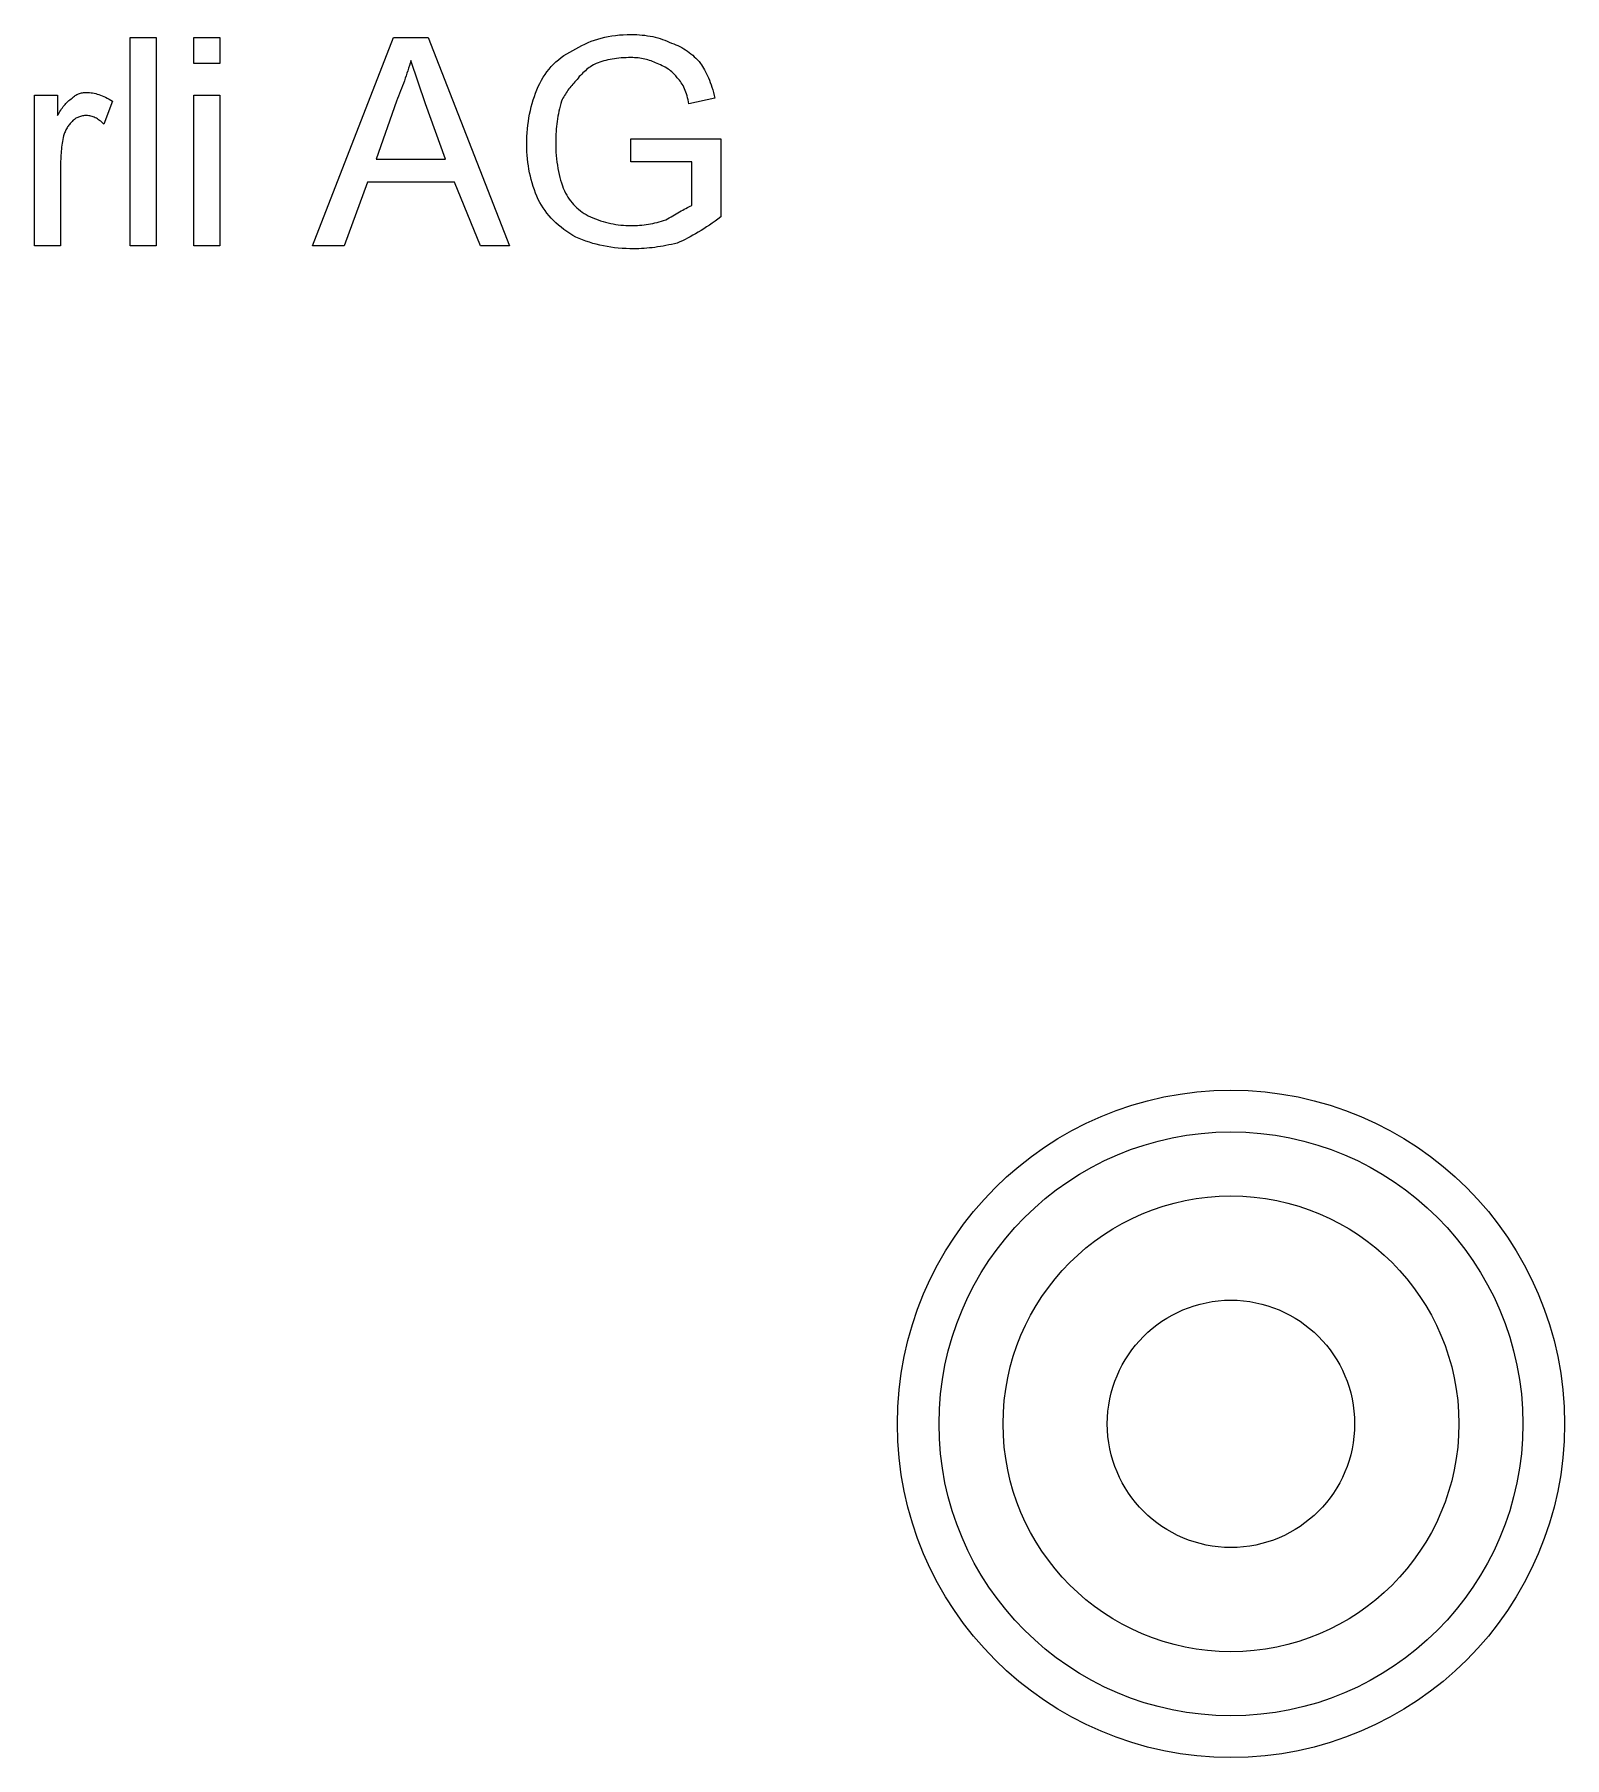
# Model space of a CAD drawing. Extents: x -194 to 239, y -574 to -265.
# Drawn here: x -96.31 to -91.67, y -303.5 to -298.27 of the extents above; entities that cross this region are included whole.
import ezdxf

# ---------------------------------------------------------------- set-up
doc = ezdxf.new("R2010")
doc.units = 0
doc.header["$LTSCALE"] = 0.5
doc.layers.add('TANGENT EDGES', color=7, linetype='CONTINUOUS', lineweight=0)
doc.layers.add('VISIBLE', color=7, linetype='CONTINUOUS', lineweight=0)

msp = doc.modelspace()

# ---------------------------------------------------------------- linework, layer by layer
at = {"layer": 'TANGENT EDGES', "color": 7, "lineweight": 5}
msp.add_circle((-92.67991, -302.48529), 0.69135, dxfattribs=at)
at = {"layer": 'VISIBLE', "color": 7, "lineweight": 5}
for p, q in [((-96.01979, -298.91286), (-96.01979, -298.28036)), ((-96.01979, -298.28036), (-95.94073, -298.28036)), ((-95.94073, -298.28036), (-95.94073, -298.91286)), ((-95.82653, -298.35942), (-95.82653, -298.28036)), ((-95.82653, -298.28036), (-95.74747, -298.28036)), ((-95.74747, -298.28036), (-95.74747, -298.35942)), ((-95.46635, -298.91286), (-95.22038, -298.28036)), ((-95.22038, -298.28036), (-95.11496, -298.28036)), ((-95.11496, -298.28036), (-94.86899, -298.91286)), ((-94.6004, -298.28547), (-94.59007, -298.28255)), ((-94.59007, -298.28255), (-94.57954, -298.27998)), ((-94.57954, -298.27998), (-94.5688, -298.27775)), ((-94.5688, -298.27775), (-94.55785, -298.27586)), ((-94.55785, -298.27586), (-94.5467, -298.27432)), ((-94.5467, -298.27432), (-94.53534, -298.27312)), ((-94.53534, -298.27312), (-94.52378, -298.27226)), ((-94.52378, -298.27226), (-94.51201, -298.27174)), ((-94.51201, -298.27174), (-94.50003, -298.27157)), ((-94.50003, -298.27157), (-94.49131, -298.27168)), ((-94.49131, -298.27168), (-94.48273, -298.27198)), ((-94.48273, -298.27198), (-94.47429, -298.2725)), ((-94.47429, -298.2725), (-94.46599, -298.27322)), ((-94.46599, -298.27322), (-94.45782, -298.27415)), ((-94.45782, -298.27415), (-94.44979, -298.27528)), ((-94.44979, -298.27528), (-94.4419, -298.27662)), ((-94.4419, -298.27662), (-94.43414, -298.27816)), ((-94.43414, -298.27816), (-94.42653, -298.27991)), ((-94.42653, -298.27991), (-94.41905, -298.28187)), ((-94.41905, -298.28187), (-94.4117, -298.28403)), ((-94.4117, -298.28403), (-94.4045, -298.2864)), ((-94.71207, -298.34175), (-94.70373, -298.33581)), ((-94.70373, -298.33581), (-94.69504, -298.33022)), ((-94.69504, -298.33022), (-94.68602, -298.32497)), ((-94.68602, -298.32497), (-94.67665, -298.32006)), ((-94.67665, -298.32006), (-94.66694, -298.3155)), ((-94.66694, -298.3155), (-94.65805, -298.31018)), ((-94.65805, -298.31018), (-94.64896, -298.3052)), ((-94.64896, -298.3052), (-94.63966, -298.30057)), ((-94.63966, -298.30057), (-94.63015, -298.29628)), ((-94.63015, -298.29628), (-94.62044, -298.29233)), ((-94.62044, -298.29233), (-94.61053, -298.28873)), ((-94.61053, -298.28873), (-94.6004, -298.28547)), ((-94.4045, -298.2864), (-94.39743, -298.28897)), ((-94.39743, -298.28897), (-94.39049, -298.29175)), ((-94.39049, -298.29175), (-94.3837, -298.29474)), ((-94.3837, -298.29474), (-94.37704, -298.29793)), ((-94.37704, -298.29793), (-94.37052, -298.30023)), ((-94.37052, -298.30023), (-94.36414, -298.30273)), ((-94.36414, -298.30273), (-94.3579, -298.30544)), ((-94.3579, -298.30544), (-94.35179, -298.30836)), ((-94.35179, -298.30836), (-94.34582, -298.31148)), ((-94.34582, -298.31148), (-94.33998, -298.31481)), ((-94.33998, -298.31481), (-94.33429, -298.31834)), ((-94.33429, -298.31834), (-94.32873, -298.32209)), ((-94.32873, -298.32209), (-94.32331, -298.32603)), ((-94.32331, -298.32603), (-94.31802, -298.33018)), ((-94.31802, -298.33018), (-94.31287, -298.33454)), ((-94.31287, -298.33454), (-94.30786, -298.33911)), ((-95.74747, -298.35942), (-95.82653, -298.35942)), ((-95.17701, -298.38138), (-95.17951, -298.38907)), ((-95.17457, -298.3737), (-95.17701, -298.38138)), ((-95.1722, -298.36601), (-95.17457, -298.3737)), ((-95.1699, -298.35832), (-95.1722, -298.36601)), ((-95.16767, -298.35064), (-95.1699, -298.35832)), ((-95.12375, -298.48241), (-95.16767, -298.35064)), ((-94.76083, -298.39291), (-94.75489, -298.38457)), ((-94.75489, -298.38457), (-94.74861, -298.37658)), ((-94.74861, -298.37658), (-94.74199, -298.36893)), ((-94.74199, -298.36893), (-94.73502, -298.36162)), ((-94.73502, -298.36162), (-94.72771, -298.35465)), ((-94.72771, -298.35465), (-94.72006, -298.34803)), ((-94.72006, -298.34803), (-94.71207, -298.34175)), ((-94.64594, -298.38825), (-94.64961, -298.39188)), ((-94.6422, -298.38475), (-94.64594, -298.38825)), ((-94.63839, -298.38138), (-94.6422, -298.38475)), ((-94.63451, -298.37816), (-94.63839, -298.38138)), ((-94.63057, -298.37507), (-94.63451, -298.37816)), ((-94.62655, -298.37212), (-94.63057, -298.37507)), ((-94.62247, -298.3693), (-94.62655, -298.37212)), ((-94.61832, -298.36663), (-94.62247, -298.3693)), ((-94.61409, -298.36409), (-94.61832, -298.36663)), ((-94.60981, -298.36169), (-94.61409, -298.36409)), ((-94.60545, -298.35942), (-94.60981, -298.36169)), ((-94.59989, -298.35729), (-94.60545, -298.35942)), ((-94.59419, -298.3553), (-94.59989, -298.35729)), ((-94.58836, -298.35345), (-94.59419, -298.3553)), ((-94.58239, -298.35173), (-94.58836, -298.35345)), ((-94.57628, -298.35016), (-94.58239, -298.35173)), ((-94.57003, -298.34871), (-94.57628, -298.35016)), ((-94.56365, -298.34741), (-94.57003, -298.34871)), ((-94.55713, -298.34624), (-94.56365, -298.34741)), ((-94.55047, -298.34521), (-94.55713, -298.34624)), ((-94.54368, -298.34432), (-94.55047, -298.34521)), ((-94.53675, -298.34357), (-94.54368, -298.34432)), ((-94.52968, -298.34295), (-94.53675, -298.34357)), ((-94.52247, -298.34247), (-94.52968, -298.34295)), ((-94.51513, -298.34213), (-94.52247, -298.34247)), ((-94.50765, -298.34192), (-94.51513, -298.34213)), ((-94.50003, -298.34185), (-94.50765, -298.34192)), ((-94.49457, -298.34192), (-94.50003, -298.34185)), ((-94.48919, -298.34213), (-94.49457, -298.34192)), ((-94.48387, -298.34247), (-94.48919, -298.34213)), ((-94.47862, -298.34295), (-94.48387, -298.34247)), ((-94.47344, -298.34357), (-94.47862, -298.34295)), ((-94.46832, -298.34432), (-94.47344, -298.34357)), ((-94.46328, -298.34521), (-94.46832, -298.34432)), ((-94.4583, -298.34624), (-94.46328, -298.34521)), ((-94.4534, -298.34741), (-94.4583, -298.34624)), ((-94.44856, -298.34871), (-94.4534, -298.34741)), ((-94.44379, -298.35016), (-94.44856, -298.34871)), ((-94.43909, -298.35173), (-94.44379, -298.35016)), ((-94.43445, -298.35345), (-94.43909, -298.35173)), ((-94.42989, -298.3553), (-94.43445, -298.35345)), ((-94.42539, -298.35729), (-94.42989, -298.3553)), ((-94.42097, -298.35942), (-94.42539, -298.35729)), ((-94.41558, -298.36165), (-94.42097, -298.35942)), ((-94.4104, -298.36395), (-94.41558, -298.36165)), ((-94.40542, -298.36632), (-94.4104, -298.36395)), ((-94.40065, -298.36875), (-94.40542, -298.36632)), ((-94.39609, -298.37126), (-94.40065, -298.36875)), ((-94.39173, -298.37383), (-94.39609, -298.37126)), ((-94.38758, -298.37648), (-94.39173, -298.37383)), ((-94.38363, -298.37919), (-94.38758, -298.37648)), ((-94.37989, -298.38197), (-94.38363, -298.37919)), ((-94.37636, -298.38481), (-94.37989, -298.38197)), ((-94.37303, -298.38773), (-94.37636, -298.38481)), ((-94.36991, -298.39072), (-94.37303, -298.38773)), ((-94.30786, -298.33911), (-94.30299, -298.34388)), ((-94.30299, -298.34388), (-94.29825, -298.34885)), ((-94.29825, -298.34885), (-94.29366, -298.35403)), ((-94.29366, -298.35403), (-94.2892, -298.35942)), ((-94.2892, -298.35942), (-94.28594, -298.36395)), ((-94.28594, -298.36395), (-94.28274, -298.36875)), ((-94.28274, -298.36875), (-94.27962, -298.37383)), ((-94.27962, -298.37383), (-94.27657, -298.37919)), ((-94.27657, -298.37919), (-94.27358, -298.38481)), ((-94.27358, -298.38481), (-94.27067, -298.39072)), ((-95.19598, -298.43519), (-95.19897, -298.44288)), ((-95.19307, -298.4275), (-95.19598, -298.43519)), ((-95.19022, -298.41982), (-95.19307, -298.4275)), ((-95.18744, -298.41213), (-95.19022, -298.41982)), ((-95.18473, -298.40444), (-95.18744, -298.41213)), ((-95.18208, -298.39676), (-95.18473, -298.40444)), ((-95.17951, -298.38907), (-95.18208, -298.39676)), ((-94.78938, -298.44974), (-94.7854, -298.43965)), ((-94.7854, -298.43965), (-94.78114, -298.4297)), ((-94.78114, -298.4297), (-94.77658, -298.41999)), ((-94.77658, -298.41999), (-94.77167, -298.41062)), ((-94.77167, -298.41062), (-94.76642, -298.40159)), ((-94.76642, -298.40159), (-94.76083, -298.39291)), ((-94.6911, -298.44068), (-94.69381, -298.44456)), ((-94.68832, -298.43687), (-94.6911, -298.44068)), ((-94.68547, -298.43313), (-94.68832, -298.43687)), ((-94.68255, -298.42946), (-94.68547, -298.43313)), ((-94.67957, -298.42586), (-94.68255, -298.42946)), ((-94.67651, -298.42232), (-94.67957, -298.42586)), ((-94.67339, -298.41885), (-94.67651, -298.42232)), ((-94.6702, -298.41546), (-94.67339, -298.41885)), ((-94.66694, -298.41213), (-94.6702, -298.41546)), ((-94.66361, -298.40781), (-94.66694, -298.41213)), ((-94.66021, -298.40362), (-94.66361, -298.40781)), ((-94.65675, -298.39957), (-94.66021, -298.40362)), ((-94.65321, -298.39566), (-94.65675, -298.39957)), ((-94.64961, -298.39188), (-94.65321, -298.39566)), ((-94.36699, -298.39377), (-94.36991, -298.39072)), ((-94.36428, -298.39689), (-94.36699, -298.39377)), ((-94.36177, -298.40008), (-94.36428, -298.39689)), ((-94.35947, -298.40334), (-94.36177, -298.40008)), ((-94.35625, -298.40674), (-94.35947, -298.40334)), ((-94.35316, -298.41034), (-94.35625, -298.40674)), ((-94.35021, -298.41415), (-94.35316, -298.41034)), ((-94.34739, -298.41817), (-94.35021, -298.41415)), ((-94.34472, -298.42239), (-94.34739, -298.41817)), ((-94.34218, -298.42682), (-94.34472, -298.42239)), ((-94.33978, -298.43145), (-94.34218, -298.42682)), ((-94.33751, -298.43629), (-94.33978, -298.43145)), ((-94.33538, -298.44133), (-94.33751, -298.43629)), ((-94.27067, -298.39072), (-94.26782, -298.39689)), ((-94.26782, -298.39689), (-94.26504, -298.40334)), ((-94.26504, -298.40334), (-94.26233, -298.41007)), ((-94.26233, -298.41007), (-94.25968, -298.41707)), ((-94.25968, -298.41707), (-94.25711, -298.42435)), ((-94.25711, -298.42435), (-94.25461, -298.43189)), ((-94.25461, -298.43189), (-94.25217, -298.43972)), ((-94.25217, -298.43972), (-94.2498, -298.44782)), ((-96.30969, -298.45605), (-96.23941, -298.45605)), ((-96.30969, -298.91286), (-96.30969, -298.45605)), ((-96.23941, -298.45605), (-96.23941, -298.51755)), ((-96.225, -298.49366), (-96.22236, -298.49016)), ((-96.22236, -298.49016), (-96.21965, -298.4868)), ((-96.21965, -298.4868), (-96.21687, -298.48357)), ((-96.21687, -298.48357), (-96.21402, -298.48049)), ((-96.21402, -298.48049), (-96.2111, -298.47753)), ((-96.2111, -298.47753), (-96.20812, -298.47472)), ((-96.20812, -298.47472), (-96.20506, -298.47204)), ((-96.20506, -298.47204), (-96.20194, -298.4695)), ((-96.20194, -298.4695), (-96.19875, -298.4671)), ((-96.19875, -298.4671), (-96.19549, -298.46484)), ((-96.19549, -298.46484), (-96.19326, -298.46271)), ((-96.19326, -298.46271), (-96.19096, -298.46072)), ((-96.19096, -298.46072), (-96.18859, -298.45887)), ((-96.18859, -298.45887), (-96.18616, -298.45715)), ((-96.18616, -298.45715), (-96.18365, -298.45557)), ((-96.18365, -298.45557), (-96.18108, -298.45413)), ((-96.18108, -298.45413), (-96.17843, -298.45283)), ((-96.17843, -298.45283), (-96.17572, -298.45166)), ((-96.17572, -298.45166), (-96.17294, -298.45063)), ((-96.17294, -298.45063), (-96.1701, -298.44974)), ((-96.1701, -298.44974), (-96.16718, -298.44898)), ((-96.16718, -298.44898), (-96.16419, -298.44837)), ((-96.16419, -298.44837), (-96.16114, -298.44789)), ((-96.16114, -298.44789), (-96.15802, -298.44754)), ((-96.15802, -298.44754), (-96.15483, -298.44734)), ((-96.15483, -298.44734), (-96.15157, -298.44727)), ((-96.15157, -298.44727), (-96.14714, -298.44737)), ((-96.14714, -298.44737), (-96.14264, -298.44768)), ((-96.14264, -298.44768), (-96.13808, -298.44819)), ((-96.13808, -298.44819), (-96.13345, -298.44892)), ((-96.13345, -298.44892), (-96.12875, -298.44984)), ((-96.12875, -298.44984), (-96.12398, -298.45097)), ((-96.12398, -298.45097), (-96.11914, -298.45231)), ((-96.11914, -298.45231), (-96.11423, -298.45386)), ((-96.11423, -298.45386), (-96.10925, -298.45561)), ((-96.10925, -298.45561), (-96.10421, -298.45756)), ((-96.10421, -298.45756), (-96.0991, -298.45972)), ((-96.0991, -298.45972), (-96.09392, -298.46209)), ((-96.0725, -298.47362), (-96.09886, -298.5439)), ((-96.09392, -298.46209), (-96.08867, -298.46467)), ((-96.08867, -298.46467), (-96.08335, -298.46745)), ((-96.08335, -298.46745), (-96.07796, -298.47043)), ((-96.07796, -298.47043), (-96.0725, -298.47362)), ((-95.82653, -298.91286), (-95.82653, -298.45605)), ((-95.82653, -298.45605), (-95.74747, -298.45605)), ((-95.74747, -298.45605), (-95.74747, -298.91286)), ((-95.2116, -298.47362), (-95.27309, -298.64932)), ((-95.20834, -298.46594), (-95.2116, -298.47362)), ((-95.20514, -298.45825), (-95.20834, -298.46594)), ((-95.20202, -298.45056), (-95.20514, -298.45825)), ((-95.19897, -298.44288), (-95.20202, -298.45056)), ((-95.06225, -298.64932), (-95.12375, -298.48241)), ((-94.80516, -298.50224), (-94.80256, -298.49147)), ((-94.80256, -298.49147), (-94.79967, -298.48083)), ((-94.79967, -298.48083), (-94.79652, -298.47033)), ((-94.79652, -298.47033), (-94.79308, -298.45996)), ((-94.79308, -298.45996), (-94.78938, -298.44974)), ((-94.71498, -298.489), (-94.71684, -298.49668)), ((-94.71299, -298.48131), (-94.71498, -298.489)), ((-94.71086, -298.47362), (-94.71299, -298.48131)), ((-94.70863, -298.46926), (-94.71086, -298.47362)), ((-94.70633, -298.46497), (-94.70863, -298.46926)), ((-94.70397, -298.46075), (-94.70633, -298.46497)), ((-94.70153, -298.4566), (-94.70397, -298.46075)), ((-94.69903, -298.45252), (-94.70153, -298.4566)), ((-94.69645, -298.4485), (-94.69903, -298.45252)), ((-94.69381, -298.44456), (-94.69645, -298.4485)), ((-94.33339, -298.44658), (-94.33538, -298.44133)), ((-94.33154, -298.45204), (-94.33339, -298.44658)), ((-94.32982, -298.4577), (-94.33154, -298.45204)), ((-94.32825, -298.46357), (-94.32982, -298.4577)), ((-94.32681, -298.46964), (-94.32825, -298.46357)), ((-94.3255, -298.47592), (-94.32681, -298.46964)), ((-94.32433, -298.48241), (-94.3255, -298.47592)), ((-94.24527, -298.46484), (-94.32433, -298.48241)), ((-94.2498, -298.44782), (-94.2475, -298.45619)), ((-94.2475, -298.45619), (-94.24527, -298.46484)), ((-96.23941, -298.51755), (-96.23718, -298.51322)), ((-96.23718, -298.51322), (-96.23488, -298.50904)), ((-96.23488, -298.50904), (-96.23252, -298.50499)), ((-96.23252, -298.50499), (-96.23008, -298.50107)), ((-96.23008, -298.50107), (-96.22757, -298.4973)), ((-96.22757, -298.4973), (-96.225, -298.49366)), ((-96.20373, -298.54445), (-96.20561, -298.54695)), ((-96.20177, -298.54201), (-96.20373, -298.54445)), ((-96.19974, -298.53965), (-96.20177, -298.54201)), ((-96.19765, -298.53735), (-96.19974, -298.53965)), ((-96.19549, -298.53512), (-96.19765, -298.53735)), ((-96.19326, -298.53299), (-96.19549, -298.53512)), ((-96.19096, -298.531), (-96.19326, -298.53299)), ((-96.18859, -298.52914), (-96.19096, -298.531)), ((-96.18616, -298.52743), (-96.18859, -298.52914)), ((-96.18365, -298.52585), (-96.18616, -298.52743)), ((-96.18108, -298.52441), (-96.18365, -298.52585)), ((-96.17843, -298.52311), (-96.18108, -298.52441)), ((-96.17572, -298.52194), (-96.17843, -298.52311)), ((-96.17294, -298.52091), (-96.17572, -298.52194)), ((-96.1701, -298.52002), (-96.17294, -298.52091)), ((-96.16718, -298.51926), (-96.1701, -298.52002)), ((-96.16419, -298.51864), (-96.16718, -298.51926)), ((-96.16114, -298.51816), (-96.16419, -298.51864)), ((-96.15802, -298.51782), (-96.16114, -298.51816)), ((-96.15483, -298.51761), (-96.15802, -298.51782)), ((-96.15157, -298.51755), (-96.15483, -298.51761)), ((-96.14827, -298.51765), (-96.15157, -298.51755)), ((-96.14498, -298.51796), (-96.14827, -298.51765)), ((-96.14168, -298.51847), (-96.14498, -298.51796)), ((-96.13839, -298.51919), (-96.14168, -298.51847)), ((-96.13509, -298.52012), (-96.13839, -298.51919)), ((-96.1318, -298.52125), (-96.13509, -298.52012)), ((-96.12851, -298.52259), (-96.1318, -298.52125)), ((-96.12521, -298.52413), (-96.12851, -298.52259)), ((-96.12192, -298.52588), (-96.12521, -298.52413)), ((-96.11862, -298.52784), (-96.12192, -298.52588)), ((-96.11533, -298.53), (-96.11862, -298.52784)), ((-96.11203, -298.53237), (-96.11533, -298.53)), ((-96.10874, -298.53494), (-96.11203, -298.53237)), ((-96.10545, -298.53772), (-96.10874, -298.53494)), ((-96.10215, -298.54071), (-96.10545, -298.53772)), ((-96.09886, -298.5439), (-96.10215, -298.54071)), ((-94.81285, -298.54671), (-94.81134, -298.53539)), ((-94.81134, -298.53539), (-94.80956, -298.5242)), ((-94.80956, -298.5242), (-94.8075, -298.51315)), ((-94.8075, -298.51315), (-94.80516, -298.50224)), ((-94.72507, -298.5428), (-94.72596, -298.55049)), ((-94.72404, -298.53512), (-94.72507, -298.5428)), ((-94.72287, -298.52743), (-94.72404, -298.53512)), ((-94.72157, -298.51974), (-94.72287, -298.52743)), ((-94.72013, -298.51206), (-94.72157, -298.51974)), ((-94.71855, -298.50437), (-94.72013, -298.51206)), ((-94.71684, -298.49668), (-94.71855, -298.50437)), ((-96.22483, -298.59582), (-96.22569, -298.60155)), ((-96.2239, -298.59016), (-96.22483, -298.59582)), ((-96.22291, -298.58456), (-96.2239, -298.59016)), ((-96.22184, -298.57904), (-96.22291, -298.58456)), ((-96.22071, -298.57578), (-96.22184, -298.57904)), ((-96.21951, -298.57259), (-96.22071, -298.57578)), ((-96.21824, -298.56947), (-96.21951, -298.57259)), ((-96.2169, -298.56641), (-96.21824, -298.56947)), ((-96.2155, -298.56343), (-96.2169, -298.56641)), ((-96.21402, -298.56051), (-96.2155, -298.56343)), ((-96.21248, -298.55766), (-96.21402, -298.56051)), ((-96.21086, -298.55488), (-96.21248, -298.55766)), ((-96.20918, -298.55217), (-96.21086, -298.55488)), ((-96.20743, -298.54953), (-96.20918, -298.55217)), ((-96.20561, -298.54695), (-96.20743, -298.54953)), ((-94.81628, -298.60539), (-94.81614, -298.59338)), ((-94.81614, -298.59338), (-94.81573, -298.58151)), ((-94.81573, -298.58151), (-94.81505, -298.56977)), ((-94.81505, -298.56977), (-94.81409, -298.55818)), ((-94.81409, -298.55818), (-94.81285, -298.54671)), ((-94.72837, -298.58892), (-94.72843, -298.59661)), ((-94.72843, -298.59661), (-94.72833, -298.60749)), ((-94.72816, -298.58124), (-94.72837, -298.58892)), ((-94.72782, -298.57355), (-94.72816, -298.58124)), ((-94.72734, -298.56586), (-94.72782, -298.57355)), ((-94.72672, -298.55818), (-94.72734, -298.56586)), ((-94.72596, -298.55049), (-94.72672, -298.55818)), ((-94.50003, -298.6581), (-94.50003, -298.58782)), ((-94.50003, -298.58782), (-94.2277, -298.58782)), ((-94.2277, -298.58782), (-94.2277, -298.82501)), ((-96.23008, -298.64987), (-96.23032, -298.65621)), ((-96.22977, -298.64359), (-96.23008, -298.64987)), ((-96.22939, -298.63738), (-96.22977, -298.64359)), ((-96.22895, -298.63123), (-96.22939, -298.63738)), ((-96.22843, -298.62516), (-96.22895, -298.63123)), ((-96.22785, -298.61915), (-96.22843, -298.62516)), ((-96.2272, -298.61322), (-96.22785, -298.61915)), ((-96.22648, -298.60735), (-96.2272, -298.61322)), ((-96.22569, -298.60155), (-96.22648, -298.60735)), ((-95.27309, -298.64932), (-95.06225, -298.64932)), ((-94.81614, -298.61634), (-94.81628, -298.60539)), ((-94.81573, -298.62722), (-94.81614, -298.61634)), ((-94.81505, -298.63803), (-94.81573, -298.62722)), ((-94.81409, -298.64877), (-94.81505, -298.63803)), ((-94.81285, -298.65944), (-94.81409, -298.64877)), ((-94.72833, -298.60749), (-94.72802, -298.61816)), ((-94.72802, -298.61816), (-94.72751, -298.62863)), ((-94.72751, -298.62863), (-94.72679, -298.63889)), ((-94.72679, -298.63889), (-94.72586, -298.64894)), ((-94.72586, -298.64894), (-94.72473, -298.65879)), ((-96.23059, -298.66912), (-96.23063, -298.67567)), ((-96.23063, -298.67567), (-96.23063, -298.91286)), ((-96.23049, -298.66263), (-96.23059, -298.66912)), ((-96.23032, -298.65621), (-96.23049, -298.66263)), ((-94.81134, -298.67004), (-94.81285, -298.65944)), ((-94.80956, -298.68058), (-94.81134, -298.67004)), ((-94.8075, -298.69105), (-94.80956, -298.68058)), ((-94.80516, -298.70144), (-94.8075, -298.69105)), ((-94.80256, -298.71177), (-94.80516, -298.70144)), ((-94.72473, -298.65879), (-94.72339, -298.66843)), ((-94.72339, -298.66843), (-94.72185, -298.67787)), ((-94.72185, -298.67787), (-94.7201, -298.6871)), ((-94.7201, -298.6871), (-94.71814, -298.69612)), ((-94.71814, -298.69612), (-94.71598, -298.70494)), ((-94.31555, -298.6581), (-94.50003, -298.6581)), ((-94.31555, -298.78987), (-94.31555, -298.6581)), ((-95.29944, -298.7196), (-95.36972, -298.91286)), ((-95.0359, -298.7196), (-95.29944, -298.7196)), ((-94.95684, -298.91286), (-95.0359, -298.7196)), ((-94.79967, -298.72203), (-94.80256, -298.71177)), ((-94.79652, -298.73222), (-94.79967, -298.72203)), ((-94.79308, -298.74235), (-94.79652, -298.73222)), ((-94.78938, -298.7524), (-94.79308, -298.74235)), ((-94.7854, -298.76239), (-94.78938, -298.7524)), ((-94.71598, -298.70494), (-94.71361, -298.71356)), ((-94.71361, -298.71356), (-94.71104, -298.72196)), ((-94.71104, -298.72196), (-94.70826, -298.73016)), ((-94.70826, -298.73016), (-94.70527, -298.73816)), ((-94.70527, -298.73816), (-94.70208, -298.74595)), ((-94.70208, -298.74595), (-94.69868, -298.75244)), ((-94.69868, -298.75244), (-94.69508, -298.75872)), ((-94.78114, -298.7723), (-94.7854, -298.76239)), ((-94.77658, -298.78099), (-94.78114, -298.7723)), ((-94.77167, -298.78946), (-94.77658, -298.78099)), ((-94.76642, -298.79773), (-94.77167, -298.78946)), ((-94.76083, -298.8058), (-94.76642, -298.79773)), ((-94.75489, -298.81365), (-94.76083, -298.8058)), ((-94.69508, -298.75872), (-94.69127, -298.76479)), ((-94.69127, -298.76479), (-94.68726, -298.77066)), ((-94.68726, -298.77066), (-94.68303, -298.77632)), ((-94.68303, -298.77632), (-94.67861, -298.78178)), ((-94.67861, -298.78178), (-94.67398, -298.78703)), ((-94.67398, -298.78703), (-94.66914, -298.79207)), ((-94.66914, -298.79207), (-94.66409, -298.79691)), ((-94.66409, -298.79691), (-94.65884, -298.80154)), ((-94.65884, -298.80154), (-94.65339, -298.80597)), ((-94.65339, -298.80597), (-94.64772, -298.81019)), ((-94.34798, -298.80693), (-94.34314, -298.80429)), ((-94.34314, -298.80429), (-94.33837, -298.80171)), ((-94.33837, -298.80171), (-94.33367, -298.79921)), ((-94.33367, -298.79921), (-94.32904, -298.79677)), ((-94.32904, -298.79677), (-94.32447, -298.7944)), ((-94.32447, -298.7944), (-94.31998, -298.7921)), ((-94.31998, -298.7921), (-94.31555, -298.78987)), ((-94.74861, -298.82131), (-94.75489, -298.81365)), ((-94.74199, -298.82875), (-94.74861, -298.82131)), ((-94.73502, -298.83599), (-94.74199, -298.82875)), ((-94.72771, -298.84303), (-94.73502, -298.83599)), ((-94.72006, -298.84986), (-94.72771, -298.84303)), ((-94.71207, -298.85648), (-94.72006, -298.84986)), ((-94.70373, -298.8629), (-94.71207, -298.85648)), ((-94.64772, -298.81019), (-94.64186, -298.8142)), ((-94.64186, -298.8142), (-94.63578, -298.81801)), ((-94.63578, -298.81801), (-94.6295, -298.82162)), ((-94.6295, -298.82162), (-94.62302, -298.82501)), ((-94.62302, -298.82501), (-94.61533, -298.8282)), ((-94.61533, -298.8282), (-94.60764, -298.83119)), ((-94.60764, -298.83119), (-94.59996, -298.83397)), ((-94.59996, -298.83397), (-94.59227, -298.83654)), ((-94.59227, -298.83654), (-94.58458, -298.83891)), ((-94.58458, -298.83891), (-94.5769, -298.84107)), ((-94.5769, -298.84107), (-94.56921, -298.84303)), ((-94.56921, -298.84303), (-94.56152, -298.84478)), ((-94.56152, -298.84478), (-94.55384, -298.84632)), ((-94.55384, -298.84632), (-94.54615, -298.84766)), ((-94.54615, -298.84766), (-94.53846, -298.84879)), ((-94.53846, -298.84879), (-94.53078, -298.84972)), ((-94.53078, -298.84972), (-94.52309, -298.85044)), ((-94.52309, -298.85044), (-94.5154, -298.85096)), ((-94.5154, -298.85096), (-94.50772, -298.85126)), ((-94.50772, -298.85126), (-94.50003, -298.85137)), ((-94.50003, -298.85137), (-94.49344, -298.8513)), ((-94.49344, -298.8513), (-94.48685, -298.85109)), ((-94.48685, -298.85109), (-94.48026, -298.85075)), ((-94.48026, -298.85075), (-94.47368, -298.85027)), ((-94.47368, -298.85027), (-94.46709, -298.84965)), ((-94.46709, -298.84965), (-94.4605, -298.8489)), ((-94.4605, -298.8489), (-94.45391, -298.848)), ((-94.45391, -298.848), (-94.44732, -298.84697)), ((-94.44732, -298.84697), (-94.44073, -298.84581)), ((-94.44073, -298.84581), (-94.43414, -298.8445)), ((-94.43414, -298.8445), (-94.42756, -298.84306)), ((-94.42756, -298.84306), (-94.42097, -298.84148)), ((-94.42097, -298.84148), (-94.41438, -298.83977)), ((-94.41438, -298.83977), (-94.40779, -298.83792)), ((-94.40779, -298.83792), (-94.4012, -298.83593)), ((-94.4012, -298.83593), (-94.39461, -298.8338)), ((-94.39461, -298.8338), (-94.38916, -298.83054)), ((-94.38916, -298.83054), (-94.38377, -298.82735)), ((-94.38377, -298.82735), (-94.37845, -298.82422)), ((-94.37845, -298.82422), (-94.3732, -298.82117)), ((-94.3732, -298.82117), (-94.36802, -298.81818)), ((-94.36802, -298.81818), (-94.36291, -298.81527)), ((-94.36291, -298.81527), (-94.35786, -298.81242)), ((-94.35786, -298.81242), (-94.35288, -298.80964)), ((-94.35288, -298.80964), (-94.34798, -298.80693)), ((-94.27077, -298.85538), (-94.27918, -298.86084)), ((-94.26229, -298.84972), (-94.27077, -298.85538)), ((-94.25375, -298.84385), (-94.26229, -298.84972)), ((-94.24513, -298.83778), (-94.25375, -298.84385)), ((-94.23645, -298.8315), (-94.24513, -298.83778)), ((-94.2277, -298.82501), (-94.23645, -298.8315)), ((-94.69504, -298.86911), (-94.70373, -298.8629)), ((-94.68602, -298.87511), (-94.69504, -298.86911)), ((-94.67665, -298.88091), (-94.68602, -298.87511)), ((-94.66694, -298.88651), (-94.67665, -298.88091)), ((-94.65699, -298.89076), (-94.66694, -298.88651)), ((-94.6469, -298.89474), (-94.65699, -298.89076)), ((-94.63667, -298.89845), (-94.6469, -298.89474)), ((-94.62631, -298.90188), (-94.63667, -298.89845)), ((-94.61581, -298.90504), (-94.62631, -298.90188)), ((-94.60517, -298.90792), (-94.61581, -298.90504)), ((-94.5944, -298.91053), (-94.60517, -298.90792)), ((-94.58349, -298.91286), (-94.5944, -298.91053)), ((-94.38552, -298.91005), (-94.39406, -298.91176)), ((-94.37691, -298.90819), (-94.38552, -298.91005)), ((-94.36822, -298.9062), (-94.37691, -298.90819)), ((-94.35947, -298.90408), (-94.36822, -298.9062)), ((-94.35175, -298.90068), (-94.35947, -298.90408)), ((-94.34396, -298.89708), (-94.35175, -298.90068)), ((-94.3361, -298.89327), (-94.34396, -298.89708)), ((-94.32818, -298.88925), (-94.3361, -298.89327)), ((-94.32018, -298.88503), (-94.32818, -298.88925)), ((-94.31212, -298.8806), (-94.32018, -298.88503)), ((-94.30399, -298.87597), (-94.31212, -298.8806)), ((-94.29578, -298.87113), (-94.30399, -298.87597)), ((-94.28751, -298.86609), (-94.29578, -298.87113)), ((-94.27918, -298.86084), (-94.28751, -298.86609)), ((-96.23063, -298.91286), (-96.30969, -298.91286)), ((-95.94073, -298.91286), (-96.01979, -298.91286)), ((-95.74747, -298.91286), (-95.82653, -298.91286)), ((-95.36972, -298.91286), (-95.46635, -298.91286)), ((-94.86899, -298.91286), (-94.95684, -298.91286)), ((-94.57244, -298.91492), (-94.58349, -298.91286)), ((-94.56125, -298.9167), (-94.57244, -298.91492)), ((-94.54992, -298.91821), (-94.56125, -298.9167)), ((-94.53846, -298.91945), (-94.54992, -298.91821)), ((-94.52686, -298.92041), (-94.53846, -298.91945)), ((-94.51513, -298.9211), (-94.52686, -298.92041)), ((-94.50326, -298.92151), (-94.51513, -298.9211)), ((-94.49125, -298.92165), (-94.50326, -298.92151)), ((-94.48352, -298.92158), (-94.49125, -298.92165)), ((-94.47573, -298.92137), (-94.48352, -298.92158)), ((-94.46788, -298.92103), (-94.47573, -298.92137)), ((-94.45995, -298.92055), (-94.46788, -298.92103)), ((-94.45195, -298.91993), (-94.45995, -298.92055)), ((-94.44389, -298.91917), (-94.45195, -298.91993)), ((-94.43576, -298.91828), (-94.44389, -298.91917)), ((-94.42756, -298.91725), (-94.43576, -298.91828)), ((-94.41929, -298.91609), (-94.42756, -298.91725)), ((-94.41095, -298.91478), (-94.41929, -298.91609)), ((-94.40254, -298.91334), (-94.41095, -298.91478)), ((-94.39406, -298.91176), (-94.40254, -298.91334))]:
    msp.add_line(p, q, dxfattribs=at)
for radius in [1.012, 0.8855, 0.3751]:
    msp.add_circle((-92.67991, -302.48529), radius, dxfattribs=at)

doc.saveas('drawing.dxf')
